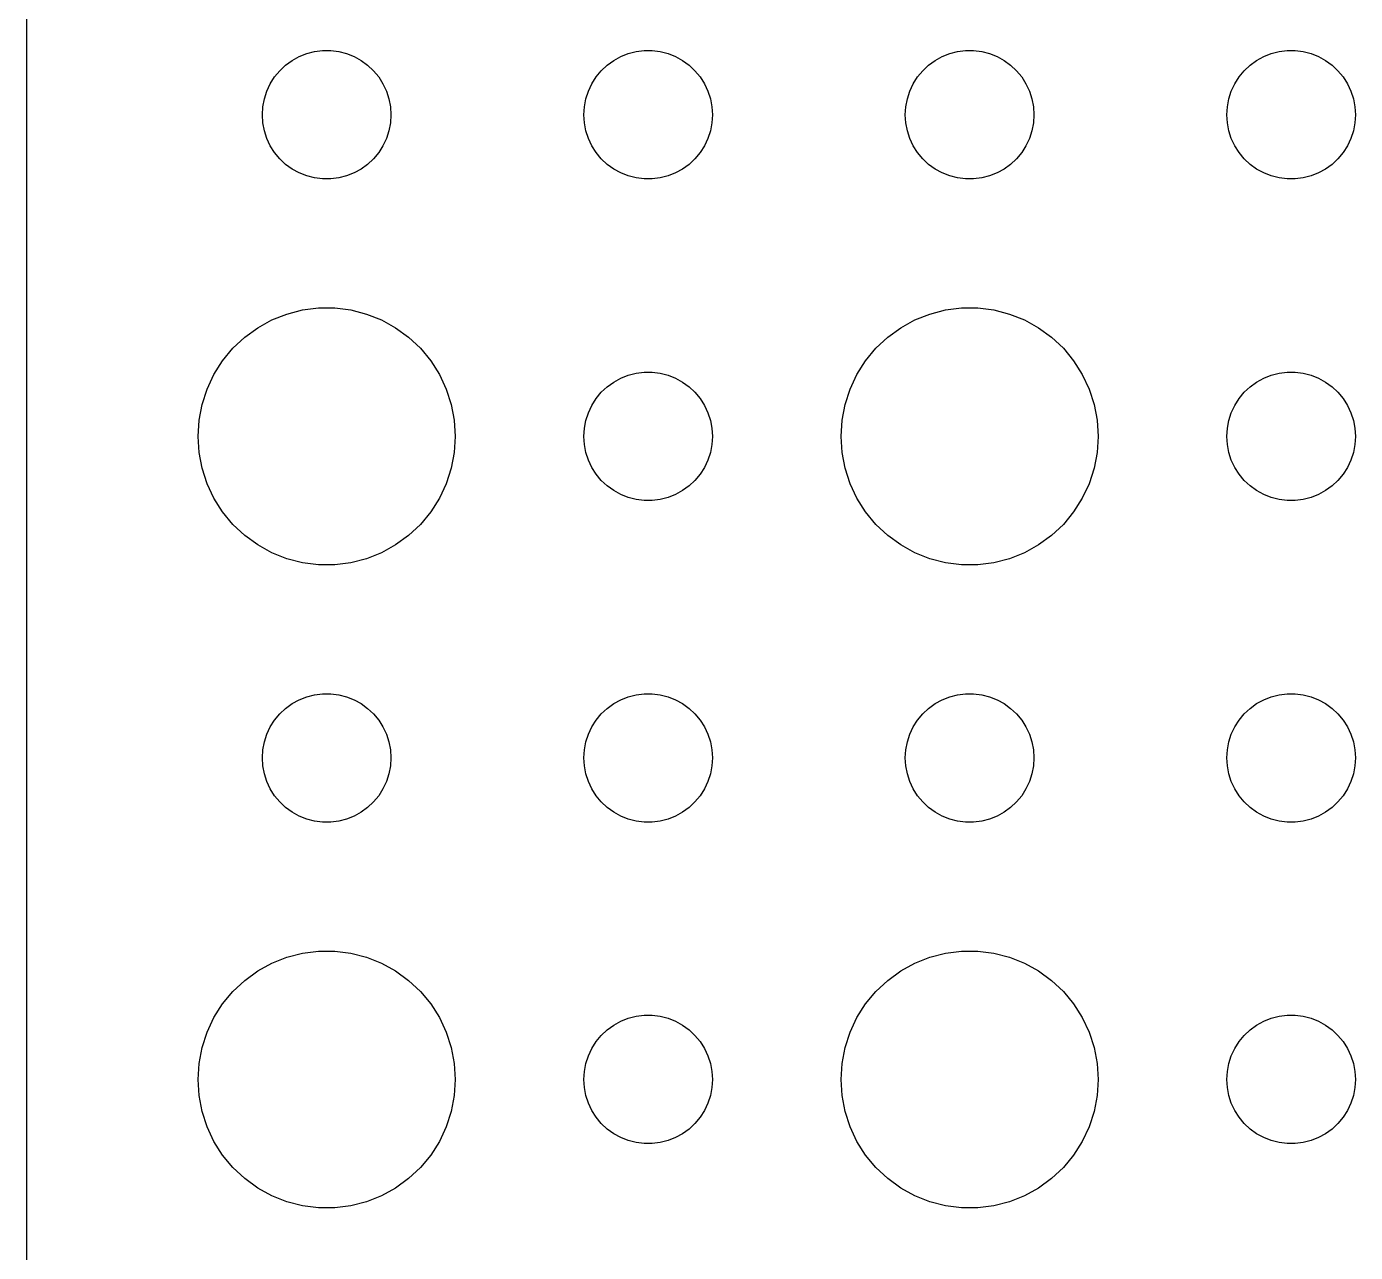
# Model space of a CAD drawing. Header units: metres. Extents: x -134 to 134, y 62 to 166.
# Drawn here: x -134.5 to -103.5, y 109.97 to 138.56 of the extents above; entities that cross this region are included whole.
import ezdxf

# ---------------------------------------------------------------- set-up
doc = ezdxf.new("R2010")
doc.units = ezdxf.units.M

msp = doc.modelspace()

# ---------------------------------------------------------------- linework, layer by layer
for p, q in [((-134.5, 161), (-134.5, 67)), ((-127.964, 137.927), (-127.781, 137.973)), ((-127.781, 137.973), (-127.594, 137.997)), ((-127.594, 137.997), (-127.406, 137.997)), ((-127.406, 137.997), (-127.219, 137.973)), ((-127.219, 137.973), (-127.036, 137.927)), ((-120.464, 137.927), (-120.281, 137.973)), ((-120.281, 137.973), (-120.094, 137.997)), ((-120.094, 137.997), (-119.906, 137.997)), ((-119.906, 137.997), (-119.719, 137.973)), ((-119.719, 137.973), (-119.536, 137.927)), ((-112.964, 137.927), (-112.781, 137.973)), ((-112.781, 137.973), (-112.594, 137.997)), ((-112.594, 137.997), (-112.406, 137.997)), ((-112.406, 137.997), (-112.219, 137.973)), ((-112.219, 137.973), (-112.036, 137.927)), ((-105.464, 137.927), (-105.281, 137.973)), ((-105.281, 137.973), (-105.094, 137.997)), ((-105.094, 137.997), (-104.906, 137.997)), ((-104.906, 137.997), (-104.719, 137.973)), ((-104.719, 137.973), (-104.536, 137.927)), ((-128.593, 137.527), (-128.456, 137.656)), ((-128.456, 137.656), (-128.304, 137.766)), ((-128.304, 137.766), (-128.139, 137.857)), ((-128.139, 137.857), (-127.964, 137.927)), ((-127.036, 137.927), (-126.861, 137.857)), ((-126.861, 137.857), (-126.696, 137.766)), ((-126.696, 137.766), (-126.544, 137.656)), ((-126.544, 137.656), (-126.407, 137.527)), ((-121.093, 137.527), (-120.956, 137.656)), ((-120.956, 137.656), (-120.804, 137.766)), ((-120.804, 137.766), (-120.639, 137.857)), ((-120.639, 137.857), (-120.464, 137.927)), ((-119.536, 137.927), (-119.361, 137.857)), ((-119.361, 137.857), (-119.196, 137.766)), ((-119.196, 137.766), (-119.044, 137.656)), ((-119.044, 137.656), (-118.907, 137.527)), ((-113.593, 137.527), (-113.456, 137.656)), ((-113.456, 137.656), (-113.304, 137.766)), ((-113.304, 137.766), (-113.139, 137.857)), ((-113.139, 137.857), (-112.964, 137.927)), ((-112.036, 137.927), (-111.861, 137.857)), ((-111.861, 137.857), (-111.696, 137.766)), ((-111.696, 137.766), (-111.544, 137.656)), ((-111.544, 137.656), (-111.407, 137.527)), ((-106.093, 137.527), (-105.956, 137.656)), ((-105.956, 137.656), (-105.804, 137.766)), ((-105.804, 137.766), (-105.639, 137.857)), ((-105.639, 137.857), (-105.464, 137.927)), ((-104.536, 137.927), (-104.361, 137.857)), ((-104.361, 137.857), (-104.196, 137.766)), ((-104.196, 137.766), (-104.044, 137.656)), ((-104.044, 137.656), (-103.907, 137.527)), ((-128.814, 137.223), (-128.714, 137.382)), ((-128.714, 137.382), (-128.593, 137.527)), ((-126.407, 137.527), (-126.286, 137.382)), ((-126.286, 137.382), (-126.186, 137.223)), ((-121.314, 137.223), (-121.214, 137.382)), ((-121.214, 137.382), (-121.093, 137.527)), ((-118.907, 137.527), (-118.786, 137.382)), ((-118.786, 137.382), (-118.686, 137.223)), ((-113.814, 137.223), (-113.714, 137.382)), ((-113.714, 137.382), (-113.593, 137.527)), ((-111.407, 137.527), (-111.286, 137.382)), ((-111.286, 137.382), (-111.186, 137.223)), ((-106.314, 137.223), (-106.214, 137.382)), ((-106.214, 137.382), (-106.093, 137.527)), ((-103.907, 137.527), (-103.786, 137.382)), ((-103.786, 137.382), (-103.686, 137.223)), ((-128.953, 136.873), (-128.895, 137.052)), ((-128.895, 137.052), (-128.814, 137.223)), ((-126.186, 137.223), (-126.105, 137.052)), ((-126.105, 137.052), (-126.047, 136.873)), ((-121.453, 136.873), (-121.395, 137.052)), ((-121.395, 137.052), (-121.314, 137.223)), ((-118.686, 137.223), (-118.605, 137.052)), ((-118.605, 137.052), (-118.547, 136.873)), ((-113.953, 136.873), (-113.895, 137.052)), ((-113.895, 137.052), (-113.814, 137.223)), ((-111.186, 137.223), (-111.105, 137.052)), ((-111.105, 137.052), (-111.047, 136.873)), ((-106.453, 136.873), (-106.395, 137.052)), ((-106.395, 137.052), (-106.314, 137.223)), ((-103.686, 137.223), (-103.605, 137.052)), ((-103.605, 137.052), (-103.547, 136.873)), ((-128.988, 136.688), (-128.953, 136.873)), ((-126.047, 136.873), (-126.012, 136.688)), ((-121.488, 136.688), (-121.453, 136.873)), ((-118.547, 136.873), (-118.512, 136.688)), ((-113.988, 136.688), (-113.953, 136.873)), ((-111.047, 136.873), (-111.012, 136.688)), ((-106.488, 136.688), (-106.453, 136.873)), ((-103.547, 136.873), (-103.512, 136.688)), ((-129, 136.5), (-128.988, 136.688)), ((-128.988, 136.312), (-129, 136.5)), ((-126.012, 136.688), (-126, 136.5)), ((-126, 136.5), (-126.012, 136.312)), ((-121.5, 136.5), (-121.488, 136.688)), ((-121.488, 136.312), (-121.5, 136.5)), ((-118.512, 136.688), (-118.5, 136.5)), ((-118.5, 136.5), (-118.512, 136.312)), ((-114, 136.5), (-113.988, 136.688)), ((-113.988, 136.312), (-114, 136.5)), ((-111.012, 136.688), (-111, 136.5)), ((-111, 136.5), (-111.012, 136.312)), ((-106.5, 136.5), (-106.488, 136.688)), ((-106.488, 136.312), (-106.5, 136.5)), ((-103.512, 136.688), (-103.5, 136.5)), ((-103.5, 136.5), (-103.512, 136.312)), ((-128.953, 136.127), (-128.988, 136.312)), ((-128.895, 135.948), (-128.953, 136.127)), ((-126.047, 136.127), (-126.105, 135.948)), ((-126.012, 136.312), (-126.047, 136.127)), ((-121.453, 136.127), (-121.488, 136.312)), ((-121.395, 135.948), (-121.453, 136.127)), ((-118.547, 136.127), (-118.605, 135.948)), ((-118.512, 136.312), (-118.547, 136.127)), ((-113.953, 136.127), (-113.988, 136.312)), ((-113.895, 135.948), (-113.953, 136.127)), ((-111.047, 136.127), (-111.105, 135.948)), ((-111.012, 136.312), (-111.047, 136.127)), ((-106.453, 136.127), (-106.488, 136.312)), ((-106.395, 135.948), (-106.453, 136.127)), ((-103.547, 136.127), (-103.605, 135.948)), ((-103.512, 136.312), (-103.547, 136.127)), ((-128.814, 135.777), (-128.895, 135.948)), ((-126.105, 135.948), (-126.186, 135.777)), ((-121.314, 135.777), (-121.395, 135.948)), ((-118.605, 135.948), (-118.686, 135.777)), ((-113.814, 135.777), (-113.895, 135.948)), ((-111.105, 135.948), (-111.186, 135.777)), ((-106.314, 135.777), (-106.395, 135.948)), ((-103.605, 135.948), (-103.686, 135.777)), ((-128.714, 135.618), (-128.814, 135.777)), ((-128.593, 135.473), (-128.714, 135.618)), ((-128.456, 135.344), (-128.593, 135.473)), ((-126.407, 135.473), (-126.544, 135.344)), ((-126.286, 135.618), (-126.407, 135.473)), ((-126.186, 135.777), (-126.286, 135.618)), ((-121.214, 135.618), (-121.314, 135.777)), ((-121.093, 135.473), (-121.214, 135.618)), ((-120.956, 135.344), (-121.093, 135.473)), ((-118.907, 135.473), (-119.044, 135.344)), ((-118.786, 135.618), (-118.907, 135.473)), ((-118.686, 135.777), (-118.786, 135.618)), ((-113.714, 135.618), (-113.814, 135.777)), ((-113.593, 135.473), (-113.714, 135.618)), ((-113.456, 135.344), (-113.593, 135.473)), ((-111.407, 135.473), (-111.544, 135.344)), ((-111.286, 135.618), (-111.407, 135.473)), ((-111.186, 135.777), (-111.286, 135.618)), ((-106.214, 135.618), (-106.314, 135.777)), ((-106.093, 135.473), (-106.214, 135.618)), ((-105.956, 135.344), (-106.093, 135.473)), ((-103.907, 135.473), (-104.044, 135.344)), ((-103.786, 135.618), (-103.907, 135.473)), ((-103.686, 135.777), (-103.786, 135.618)), ((-128.304, 135.234), (-128.456, 135.344)), ((-128.139, 135.143), (-128.304, 135.234)), ((-126.696, 135.234), (-126.861, 135.143)), ((-126.544, 135.344), (-126.696, 135.234)), ((-120.804, 135.234), (-120.956, 135.344)), ((-120.639, 135.143), (-120.804, 135.234)), ((-119.196, 135.234), (-119.361, 135.143)), ((-119.044, 135.344), (-119.196, 135.234)), ((-113.304, 135.234), (-113.456, 135.344)), ((-113.139, 135.143), (-113.304, 135.234)), ((-111.696, 135.234), (-111.861, 135.143)), ((-111.544, 135.344), (-111.696, 135.234)), ((-105.804, 135.234), (-105.956, 135.344)), ((-105.639, 135.143), (-105.804, 135.234)), ((-104.196, 135.234), (-104.361, 135.143)), ((-104.044, 135.344), (-104.196, 135.234)), ((-127.964, 135.073), (-128.139, 135.143)), ((-127.781, 135.027), (-127.964, 135.073)), ((-127.594, 135.003), (-127.781, 135.027)), ((-127.406, 135.003), (-127.594, 135.003)), ((-127.219, 135.027), (-127.406, 135.003)), ((-127.036, 135.073), (-127.219, 135.027)), ((-126.861, 135.143), (-127.036, 135.073)), ((-120.464, 135.073), (-120.639, 135.143)), ((-120.281, 135.027), (-120.464, 135.073)), ((-120.094, 135.003), (-120.281, 135.027)), ((-119.906, 135.003), (-120.094, 135.003)), ((-119.719, 135.027), (-119.906, 135.003)), ((-119.536, 135.073), (-119.719, 135.027)), ((-119.361, 135.143), (-119.536, 135.073)), ((-112.964, 135.073), (-113.139, 135.143)), ((-112.781, 135.027), (-112.964, 135.073)), ((-112.594, 135.003), (-112.781, 135.027)), ((-112.406, 135.003), (-112.594, 135.003)), ((-112.219, 135.027), (-112.406, 135.003)), ((-112.036, 135.073), (-112.219, 135.027)), ((-111.861, 135.143), (-112.036, 135.073)), ((-105.464, 135.073), (-105.639, 135.143)), ((-105.281, 135.027), (-105.464, 135.073)), ((-105.094, 135.003), (-105.281, 135.027)), ((-104.906, 135.003), (-105.094, 135.003)), ((-104.719, 135.027), (-104.906, 135.003)), ((-104.536, 135.073), (-104.719, 135.027)), ((-104.361, 135.143), (-104.536, 135.073)), ((-128.777, 131.714), (-128.427, 131.853)), ((-128.427, 131.853), (-128.062, 131.947)), ((-128.062, 131.947), (-127.688, 131.994)), ((-127.688, 131.994), (-127.312, 131.994)), ((-127.312, 131.994), (-126.938, 131.947)), ((-126.938, 131.947), (-126.573, 131.853)), ((-126.573, 131.853), (-126.223, 131.714)), ((-113.777, 131.714), (-113.427, 131.853)), ((-113.427, 131.853), (-113.062, 131.947)), ((-113.062, 131.947), (-112.688, 131.994)), ((-112.688, 131.994), (-112.312, 131.994)), ((-112.312, 131.994), (-111.938, 131.947)), ((-111.938, 131.947), (-111.573, 131.853)), ((-111.573, 131.853), (-111.223, 131.714)), ((-129.412, 131.312), (-129.107, 131.533)), ((-129.107, 131.533), (-128.777, 131.714)), ((-126.223, 131.714), (-125.893, 131.533)), ((-125.893, 131.533), (-125.588, 131.312)), ((-114.412, 131.312), (-114.107, 131.533)), ((-114.107, 131.533), (-113.777, 131.714)), ((-111.223, 131.714), (-110.893, 131.533)), ((-110.893, 131.533), (-110.588, 131.312)), ((-129.687, 131.054), (-129.412, 131.312)), ((-125.588, 131.312), (-125.313, 131.054)), ((-114.687, 131.054), (-114.412, 131.312)), ((-110.588, 131.312), (-110.313, 131.054)), ((-129.927, 130.763), (-129.687, 131.054)), ((-125.313, 131.054), (-125.073, 130.763)), ((-114.927, 130.763), (-114.687, 131.054)), ((-110.313, 131.054), (-110.073, 130.763)), ((-130.129, 130.445), (-129.927, 130.763)), ((-125.073, 130.763), (-124.871, 130.445)), ((-115.129, 130.445), (-114.927, 130.763)), ((-110.073, 130.763), (-109.871, 130.445)), ((-130.289, 130.104), (-130.129, 130.445)), ((-124.871, 130.445), (-124.711, 130.104)), ((-120.956, 130.156), (-120.804, 130.266)), ((-120.804, 130.266), (-120.639, 130.357)), ((-120.639, 130.357), (-120.464, 130.427)), ((-120.464, 130.427), (-120.281, 130.473)), ((-120.281, 130.473), (-120.094, 130.497)), ((-120.094, 130.497), (-119.906, 130.497)), ((-119.906, 130.497), (-119.719, 130.473)), ((-119.719, 130.473), (-119.536, 130.427)), ((-119.536, 130.427), (-119.361, 130.357)), ((-119.361, 130.357), (-119.196, 130.266)), ((-119.196, 130.266), (-119.044, 130.156)), ((-115.289, 130.104), (-115.129, 130.445)), ((-109.871, 130.445), (-109.711, 130.104)), ((-105.956, 130.156), (-105.804, 130.266)), ((-105.804, 130.266), (-105.639, 130.357)), ((-105.639, 130.357), (-105.464, 130.427)), ((-105.464, 130.427), (-105.281, 130.473)), ((-105.281, 130.473), (-105.094, 130.497)), ((-105.094, 130.497), (-104.906, 130.497)), ((-104.906, 130.497), (-104.719, 130.473)), ((-104.719, 130.473), (-104.536, 130.427)), ((-104.536, 130.427), (-104.361, 130.357)), ((-104.361, 130.357), (-104.196, 130.266)), ((-104.196, 130.266), (-104.044, 130.156)), ((-130.406, 129.746), (-130.289, 130.104)), ((-124.711, 130.104), (-124.594, 129.746)), ((-121.214, 129.882), (-121.093, 130.027)), ((-121.093, 130.027), (-120.956, 130.156)), ((-119.044, 130.156), (-118.907, 130.027)), ((-118.907, 130.027), (-118.786, 129.882)), ((-115.406, 129.746), (-115.289, 130.104)), ((-109.711, 130.104), (-109.594, 129.746)), ((-106.214, 129.882), (-106.093, 130.027)), ((-106.093, 130.027), (-105.956, 130.156)), ((-104.044, 130.156), (-103.907, 130.027)), ((-103.907, 130.027), (-103.786, 129.882)), ((-130.476, 129.376), (-130.406, 129.746)), ((-124.594, 129.746), (-124.524, 129.376)), ((-121.395, 129.552), (-121.314, 129.723)), ((-121.314, 129.723), (-121.214, 129.882)), ((-118.786, 129.882), (-118.686, 129.723)), ((-118.686, 129.723), (-118.605, 129.552)), ((-115.476, 129.376), (-115.406, 129.746)), ((-109.594, 129.746), (-109.524, 129.376)), ((-106.395, 129.552), (-106.314, 129.723)), ((-106.314, 129.723), (-106.214, 129.882)), ((-103.786, 129.882), (-103.686, 129.723)), ((-103.686, 129.723), (-103.605, 129.552)), ((-130.5, 129), (-130.476, 129.376)), ((-124.524, 129.376), (-124.5, 129)), ((-121.488, 129.188), (-121.453, 129.373)), ((-121.453, 129.373), (-121.395, 129.552)), ((-118.605, 129.552), (-118.547, 129.373)), ((-118.547, 129.373), (-118.512, 129.188)), ((-115.5, 129), (-115.476, 129.376)), ((-109.524, 129.376), (-109.5, 129)), ((-106.488, 129.188), (-106.453, 129.373)), ((-106.453, 129.373), (-106.395, 129.552)), ((-103.605, 129.552), (-103.547, 129.373)), ((-103.547, 129.373), (-103.512, 129.188)), ((-130.476, 128.624), (-130.5, 129)), ((-124.5, 129), (-124.524, 128.624)), ((-121.5, 129), (-121.488, 129.188)), ((-121.488, 128.812), (-121.5, 129)), ((-118.512, 129.188), (-118.5, 129)), ((-118.5, 129), (-118.512, 128.812)), ((-115.476, 128.624), (-115.5, 129)), ((-109.5, 129), (-109.524, 128.624)), ((-106.5, 129), (-106.488, 129.188)), ((-106.488, 128.812), (-106.5, 129)), ((-103.512, 129.188), (-103.5, 129)), ((-103.5, 129), (-103.512, 128.812)), ((-121.453, 128.627), (-121.488, 128.812)), ((-118.512, 128.812), (-118.547, 128.627)), ((-106.453, 128.627), (-106.488, 128.812)), ((-103.512, 128.812), (-103.547, 128.627)), ((-130.406, 128.254), (-130.476, 128.624)), ((-124.524, 128.624), (-124.594, 128.254)), ((-121.395, 128.448), (-121.453, 128.627)), ((-121.314, 128.277), (-121.395, 128.448)), ((-118.605, 128.448), (-118.686, 128.277)), ((-118.547, 128.627), (-118.605, 128.448)), ((-115.406, 128.254), (-115.476, 128.624)), ((-109.524, 128.624), (-109.594, 128.254)), ((-106.395, 128.448), (-106.453, 128.627)), ((-106.314, 128.277), (-106.395, 128.448)), ((-103.605, 128.448), (-103.686, 128.277)), ((-103.547, 128.627), (-103.605, 128.448)), ((-130.289, 127.896), (-130.406, 128.254)), ((-124.594, 128.254), (-124.711, 127.896)), ((-121.214, 128.118), (-121.314, 128.277)), ((-121.093, 127.973), (-121.214, 128.118)), ((-118.786, 128.118), (-118.907, 127.973)), ((-118.686, 128.277), (-118.786, 128.118)), ((-115.289, 127.896), (-115.406, 128.254)), ((-109.594, 128.254), (-109.711, 127.896)), ((-106.214, 128.118), (-106.314, 128.277)), ((-106.093, 127.973), (-106.214, 128.118)), ((-103.786, 128.118), (-103.907, 127.973)), ((-103.686, 128.277), (-103.786, 128.118)), ((-130.129, 127.555), (-130.289, 127.896)), ((-124.711, 127.896), (-124.871, 127.555)), ((-120.956, 127.844), (-121.093, 127.973)), ((-120.804, 127.734), (-120.956, 127.844)), ((-120.639, 127.643), (-120.804, 127.734)), ((-119.196, 127.734), (-119.361, 127.643)), ((-119.044, 127.844), (-119.196, 127.734)), ((-118.907, 127.973), (-119.044, 127.844)), ((-115.129, 127.555), (-115.289, 127.896)), ((-109.711, 127.896), (-109.871, 127.555)), ((-105.956, 127.844), (-106.093, 127.973)), ((-105.804, 127.734), (-105.956, 127.844)), ((-105.639, 127.643), (-105.804, 127.734)), ((-104.196, 127.734), (-104.361, 127.643)), ((-104.044, 127.844), (-104.196, 127.734)), ((-103.907, 127.973), (-104.044, 127.844)), ((-129.927, 127.237), (-130.129, 127.555)), ((-124.871, 127.555), (-125.073, 127.237)), ((-120.464, 127.573), (-120.639, 127.643)), ((-120.281, 127.527), (-120.464, 127.573)), ((-120.094, 127.503), (-120.281, 127.527)), ((-119.906, 127.503), (-120.094, 127.503)), ((-119.719, 127.527), (-119.906, 127.503)), ((-119.536, 127.573), (-119.719, 127.527)), ((-119.361, 127.643), (-119.536, 127.573)), ((-114.927, 127.237), (-115.129, 127.555)), ((-109.871, 127.555), (-110.073, 127.237)), ((-105.464, 127.573), (-105.639, 127.643)), ((-105.281, 127.527), (-105.464, 127.573)), ((-105.094, 127.503), (-105.281, 127.527)), ((-104.906, 127.503), (-105.094, 127.503)), ((-104.719, 127.527), (-104.906, 127.503)), ((-104.536, 127.573), (-104.719, 127.527)), ((-104.361, 127.643), (-104.536, 127.573)), ((-129.687, 126.946), (-129.927, 127.237)), ((-125.073, 127.237), (-125.313, 126.946)), ((-114.687, 126.946), (-114.927, 127.237)), ((-110.073, 127.237), (-110.313, 126.946)), ((-129.412, 126.688), (-129.687, 126.946)), ((-125.313, 126.946), (-125.588, 126.688)), ((-114.412, 126.688), (-114.687, 126.946)), ((-110.313, 126.946), (-110.588, 126.688)), ((-129.107, 126.467), (-129.412, 126.688)), ((-125.588, 126.688), (-125.893, 126.467)), ((-114.107, 126.467), (-114.412, 126.688)), ((-110.588, 126.688), (-110.893, 126.467)), ((-128.777, 126.286), (-129.107, 126.467)), ((-128.427, 126.147), (-128.777, 126.286)), ((-126.223, 126.286), (-126.573, 126.147)), ((-125.893, 126.467), (-126.223, 126.286)), ((-113.777, 126.286), (-114.107, 126.467)), ((-113.427, 126.147), (-113.777, 126.286)), ((-111.223, 126.286), (-111.573, 126.147)), ((-110.893, 126.467), (-111.223, 126.286)), ((-128.062, 126.053), (-128.427, 126.147)), ((-127.688, 126.006), (-128.062, 126.053)), ((-127.312, 126.006), (-127.688, 126.006)), ((-126.938, 126.053), (-127.312, 126.006)), ((-126.573, 126.147), (-126.938, 126.053)), ((-113.062, 126.053), (-113.427, 126.147)), ((-112.688, 126.006), (-113.062, 126.053)), ((-112.312, 126.006), (-112.688, 126.006)), ((-111.938, 126.053), (-112.312, 126.006)), ((-111.573, 126.147), (-111.938, 126.053)), ((-128.456, 122.656), (-128.304, 122.766)), ((-128.304, 122.766), (-128.139, 122.857)), ((-128.139, 122.857), (-127.964, 122.927)), ((-127.964, 122.927), (-127.781, 122.973)), ((-127.781, 122.973), (-127.594, 122.997)), ((-127.594, 122.997), (-127.406, 122.997)), ((-127.406, 122.997), (-127.219, 122.973)), ((-127.219, 122.973), (-127.036, 122.927)), ((-127.036, 122.927), (-126.861, 122.857)), ((-126.861, 122.857), (-126.696, 122.766)), ((-126.696, 122.766), (-126.544, 122.656)), ((-120.956, 122.656), (-120.804, 122.766)), ((-120.804, 122.766), (-120.639, 122.857)), ((-120.639, 122.857), (-120.464, 122.927)), ((-120.464, 122.927), (-120.281, 122.973)), ((-120.281, 122.973), (-120.094, 122.997)), ((-120.094, 122.997), (-119.906, 122.997)), ((-119.906, 122.997), (-119.719, 122.973)), ((-119.719, 122.973), (-119.536, 122.927)), ((-119.536, 122.927), (-119.361, 122.857)), ((-119.361, 122.857), (-119.196, 122.766)), ((-119.196, 122.766), (-119.044, 122.656)), ((-113.456, 122.656), (-113.304, 122.766)), ((-113.304, 122.766), (-113.139, 122.857)), ((-113.139, 122.857), (-112.964, 122.927)), ((-112.964, 122.927), (-112.781, 122.973)), ((-112.781, 122.973), (-112.594, 122.997)), ((-112.594, 122.997), (-112.406, 122.997)), ((-112.406, 122.997), (-112.219, 122.973)), ((-112.219, 122.973), (-112.036, 122.927)), ((-112.036, 122.927), (-111.861, 122.857)), ((-111.861, 122.857), (-111.696, 122.766)), ((-111.696, 122.766), (-111.544, 122.656)), ((-105.956, 122.656), (-105.804, 122.766)), ((-105.804, 122.766), (-105.639, 122.857)), ((-105.639, 122.857), (-105.464, 122.927)), ((-105.464, 122.927), (-105.281, 122.973)), ((-105.281, 122.973), (-105.094, 122.997)), ((-105.094, 122.997), (-104.906, 122.997)), ((-104.906, 122.997), (-104.719, 122.973)), ((-104.719, 122.973), (-104.536, 122.927)), ((-104.536, 122.927), (-104.361, 122.857)), ((-104.361, 122.857), (-104.196, 122.766)), ((-104.196, 122.766), (-104.044, 122.656)), ((-128.714, 122.382), (-128.593, 122.527)), ((-128.593, 122.527), (-128.456, 122.656)), ((-126.544, 122.656), (-126.407, 122.527)), ((-126.407, 122.527), (-126.286, 122.382)), ((-121.214, 122.382), (-121.093, 122.527)), ((-121.093, 122.527), (-120.956, 122.656)), ((-119.044, 122.656), (-118.907, 122.527)), ((-118.907, 122.527), (-118.786, 122.382)), ((-113.714, 122.382), (-113.593, 122.527)), ((-113.593, 122.527), (-113.456, 122.656)), ((-111.544, 122.656), (-111.407, 122.527)), ((-111.407, 122.527), (-111.286, 122.382)), ((-106.214, 122.382), (-106.093, 122.527)), ((-106.093, 122.527), (-105.956, 122.656)), ((-104.044, 122.656), (-103.907, 122.527)), ((-103.907, 122.527), (-103.786, 122.382)), ((-128.895, 122.052), (-128.814, 122.223)), ((-128.814, 122.223), (-128.714, 122.382)), ((-126.286, 122.382), (-126.186, 122.223)), ((-126.186, 122.223), (-126.105, 122.052)), ((-121.395, 122.052), (-121.314, 122.223)), ((-121.314, 122.223), (-121.214, 122.382)), ((-118.786, 122.382), (-118.686, 122.223)), ((-118.686, 122.223), (-118.605, 122.052)), ((-113.895, 122.052), (-113.814, 122.223)), ((-113.814, 122.223), (-113.714, 122.382)), ((-111.286, 122.382), (-111.186, 122.223)), ((-111.186, 122.223), (-111.105, 122.052)), ((-106.395, 122.052), (-106.314, 122.223)), ((-106.314, 122.223), (-106.214, 122.382)), ((-103.786, 122.382), (-103.686, 122.223)), ((-103.686, 122.223), (-103.605, 122.052)), ((-128.988, 121.688), (-128.953, 121.873)), ((-128.953, 121.873), (-128.895, 122.052)), ((-126.105, 122.052), (-126.047, 121.873)), ((-126.047, 121.873), (-126.012, 121.688)), ((-121.488, 121.688), (-121.453, 121.873)), ((-121.453, 121.873), (-121.395, 122.052)), ((-118.605, 122.052), (-118.547, 121.873)), ((-118.547, 121.873), (-118.512, 121.688)), ((-113.988, 121.688), (-113.953, 121.873)), ((-113.953, 121.873), (-113.895, 122.052)), ((-111.105, 122.052), (-111.047, 121.873)), ((-111.047, 121.873), (-111.012, 121.688)), ((-106.488, 121.688), (-106.453, 121.873)), ((-106.453, 121.873), (-106.395, 122.052)), ((-103.605, 122.052), (-103.547, 121.873)), ((-103.547, 121.873), (-103.512, 121.688)), ((-129, 121.5), (-128.988, 121.688)), ((-126.012, 121.688), (-126, 121.5)), ((-121.5, 121.5), (-121.488, 121.688)), ((-118.512, 121.688), (-118.5, 121.5)), ((-114, 121.5), (-113.988, 121.688)), ((-111.012, 121.688), (-111, 121.5)), ((-106.5, 121.5), (-106.488, 121.688)), ((-103.512, 121.688), (-103.5, 121.5)), ((-128.988, 121.312), (-129, 121.5)), ((-128.953, 121.127), (-128.988, 121.312)), ((-126.012, 121.312), (-126.047, 121.127)), ((-126, 121.5), (-126.012, 121.312)), ((-121.488, 121.312), (-121.5, 121.5)), ((-121.453, 121.127), (-121.488, 121.312)), ((-118.512, 121.312), (-118.547, 121.127)), ((-118.5, 121.5), (-118.512, 121.312)), ((-113.988, 121.312), (-114, 121.5)), ((-113.953, 121.127), (-113.988, 121.312)), ((-111.012, 121.312), (-111.047, 121.127)), ((-111, 121.5), (-111.012, 121.312)), ((-106.488, 121.312), (-106.5, 121.5)), ((-106.453, 121.127), (-106.488, 121.312)), ((-103.512, 121.312), (-103.547, 121.127)), ((-103.5, 121.5), (-103.512, 121.312)), ((-128.895, 120.948), (-128.953, 121.127)), ((-128.814, 120.777), (-128.895, 120.948)), ((-126.105, 120.948), (-126.186, 120.777)), ((-126.047, 121.127), (-126.105, 120.948)), ((-121.395, 120.948), (-121.453, 121.127)), ((-121.314, 120.777), (-121.395, 120.948)), ((-118.605, 120.948), (-118.686, 120.777)), ((-118.547, 121.127), (-118.605, 120.948)), ((-113.895, 120.948), (-113.953, 121.127)), ((-113.814, 120.777), (-113.895, 120.948)), ((-111.105, 120.948), (-111.186, 120.777)), ((-111.047, 121.127), (-111.105, 120.948)), ((-106.395, 120.948), (-106.453, 121.127)), ((-106.314, 120.777), (-106.395, 120.948)), ((-103.605, 120.948), (-103.686, 120.777)), ((-103.547, 121.127), (-103.605, 120.948)), ((-128.714, 120.618), (-128.814, 120.777)), ((-128.593, 120.473), (-128.714, 120.618)), ((-126.286, 120.618), (-126.407, 120.473)), ((-126.186, 120.777), (-126.286, 120.618)), ((-121.214, 120.618), (-121.314, 120.777)), ((-121.093, 120.473), (-121.214, 120.618)), ((-118.786, 120.618), (-118.907, 120.473)), ((-118.686, 120.777), (-118.786, 120.618)), ((-113.714, 120.618), (-113.814, 120.777)), ((-113.593, 120.473), (-113.714, 120.618)), ((-111.286, 120.618), (-111.407, 120.473)), ((-111.186, 120.777), (-111.286, 120.618)), ((-106.214, 120.618), (-106.314, 120.777)), ((-106.093, 120.473), (-106.214, 120.618)), ((-103.786, 120.618), (-103.907, 120.473)), ((-103.686, 120.777), (-103.786, 120.618)), ((-128.456, 120.344), (-128.593, 120.473)), ((-128.304, 120.234), (-128.456, 120.344)), ((-126.544, 120.344), (-126.696, 120.234)), ((-126.407, 120.473), (-126.544, 120.344)), ((-120.956, 120.344), (-121.093, 120.473)), ((-120.804, 120.234), (-120.956, 120.344)), ((-119.044, 120.344), (-119.196, 120.234)), ((-118.907, 120.473), (-119.044, 120.344)), ((-113.456, 120.344), (-113.593, 120.473)), ((-113.304, 120.234), (-113.456, 120.344)), ((-111.544, 120.344), (-111.696, 120.234)), ((-111.407, 120.473), (-111.544, 120.344)), ((-105.956, 120.344), (-106.093, 120.473)), ((-105.804, 120.234), (-105.956, 120.344)), ((-104.044, 120.344), (-104.196, 120.234)), ((-103.907, 120.473), (-104.044, 120.344)), ((-128.139, 120.143), (-128.304, 120.234)), ((-127.964, 120.073), (-128.139, 120.143)), ((-127.781, 120.027), (-127.964, 120.073)), ((-127.594, 120.003), (-127.781, 120.027)), ((-127.406, 120.003), (-127.594, 120.003)), ((-127.219, 120.027), (-127.406, 120.003)), ((-127.036, 120.073), (-127.219, 120.027)), ((-126.861, 120.143), (-127.036, 120.073)), ((-126.696, 120.234), (-126.861, 120.143)), ((-120.639, 120.143), (-120.804, 120.234)), ((-120.464, 120.073), (-120.639, 120.143)), ((-120.281, 120.027), (-120.464, 120.073)), ((-120.094, 120.003), (-120.281, 120.027)), ((-119.906, 120.003), (-120.094, 120.003)), ((-119.719, 120.027), (-119.906, 120.003)), ((-119.536, 120.073), (-119.719, 120.027)), ((-119.361, 120.143), (-119.536, 120.073)), ((-119.196, 120.234), (-119.361, 120.143)), ((-113.139, 120.143), (-113.304, 120.234)), ((-112.964, 120.073), (-113.139, 120.143)), ((-112.781, 120.027), (-112.964, 120.073)), ((-112.594, 120.003), (-112.781, 120.027)), ((-112.406, 120.003), (-112.594, 120.003)), ((-112.219, 120.027), (-112.406, 120.003)), ((-112.036, 120.073), (-112.219, 120.027)), ((-111.861, 120.143), (-112.036, 120.073)), ((-111.696, 120.234), (-111.861, 120.143)), ((-105.639, 120.143), (-105.804, 120.234)), ((-105.464, 120.073), (-105.639, 120.143)), ((-105.281, 120.027), (-105.464, 120.073)), ((-105.094, 120.003), (-105.281, 120.027)), ((-104.906, 120.003), (-105.094, 120.003)), ((-104.719, 120.027), (-104.906, 120.003)), ((-104.536, 120.073), (-104.719, 120.027)), ((-104.361, 120.143), (-104.536, 120.073)), ((-104.196, 120.234), (-104.361, 120.143)), ((-128.427, 116.853), (-128.062, 116.947)), ((-128.062, 116.947), (-127.688, 116.994)), ((-127.688, 116.994), (-127.312, 116.994)), ((-127.312, 116.994), (-126.938, 116.947)), ((-126.938, 116.947), (-126.573, 116.853)), ((-113.427, 116.853), (-113.062, 116.947)), ((-113.062, 116.947), (-112.688, 116.994)), ((-112.688, 116.994), (-112.312, 116.994)), ((-112.312, 116.994), (-111.938, 116.947)), ((-111.938, 116.947), (-111.573, 116.853)), ((-129.107, 116.533), (-128.777, 116.714)), ((-128.777, 116.714), (-128.427, 116.853)), ((-126.573, 116.853), (-126.223, 116.714)), ((-126.223, 116.714), (-125.893, 116.533)), ((-114.107, 116.533), (-113.777, 116.714)), ((-113.777, 116.714), (-113.427, 116.853)), ((-111.573, 116.853), (-111.223, 116.714)), ((-111.223, 116.714), (-110.893, 116.533)), ((-129.687, 116.054), (-129.412, 116.312)), ((-129.412, 116.312), (-129.107, 116.533)), ((-125.893, 116.533), (-125.588, 116.312)), ((-125.588, 116.312), (-125.313, 116.054)), ((-114.687, 116.054), (-114.412, 116.312)), ((-114.412, 116.312), (-114.107, 116.533)), ((-110.893, 116.533), (-110.588, 116.312)), ((-110.588, 116.312), (-110.313, 116.054)), ((-129.927, 115.763), (-129.687, 116.054)), ((-125.313, 116.054), (-125.073, 115.763)), ((-114.927, 115.763), (-114.687, 116.054)), ((-110.313, 116.054), (-110.073, 115.763)), ((-130.129, 115.445), (-129.927, 115.763)), ((-125.073, 115.763), (-124.871, 115.445)), ((-115.129, 115.445), (-114.927, 115.763)), ((-110.073, 115.763), (-109.871, 115.445)), ((-130.289, 115.104), (-130.129, 115.445)), ((-124.871, 115.445), (-124.711, 115.104)), ((-120.804, 115.266), (-120.639, 115.357)), ((-120.639, 115.357), (-120.464, 115.427)), ((-120.464, 115.427), (-120.281, 115.473)), ((-120.281, 115.473), (-120.094, 115.497)), ((-120.094, 115.497), (-119.906, 115.497)), ((-119.906, 115.497), (-119.719, 115.473)), ((-119.719, 115.473), (-119.536, 115.427)), ((-119.536, 115.427), (-119.361, 115.357)), ((-119.361, 115.357), (-119.196, 115.266)), ((-115.289, 115.104), (-115.129, 115.445)), ((-109.871, 115.445), (-109.711, 115.104)), ((-105.804, 115.266), (-105.639, 115.357)), ((-105.639, 115.357), (-105.464, 115.427)), ((-105.464, 115.427), (-105.281, 115.473)), ((-105.281, 115.473), (-105.094, 115.497)), ((-105.094, 115.497), (-104.906, 115.497)), ((-104.906, 115.497), (-104.719, 115.473)), ((-104.719, 115.473), (-104.536, 115.427)), ((-104.536, 115.427), (-104.361, 115.357)), ((-104.361, 115.357), (-104.196, 115.266)), ((-130.406, 114.746), (-130.289, 115.104)), ((-124.711, 115.104), (-124.594, 114.746)), ((-121.214, 114.882), (-121.093, 115.027)), ((-121.093, 115.027), (-120.956, 115.156)), ((-120.956, 115.156), (-120.804, 115.266)), ((-119.196, 115.266), (-119.044, 115.156)), ((-119.044, 115.156), (-118.907, 115.027)), ((-118.907, 115.027), (-118.786, 114.882)), ((-115.406, 114.746), (-115.289, 115.104)), ((-109.711, 115.104), (-109.594, 114.746)), ((-106.214, 114.882), (-106.093, 115.027)), ((-106.093, 115.027), (-105.956, 115.156)), ((-105.956, 115.156), (-105.804, 115.266)), ((-104.196, 115.266), (-104.044, 115.156)), ((-104.044, 115.156), (-103.907, 115.027)), ((-103.907, 115.027), (-103.786, 114.882)), ((-130.476, 114.376), (-130.406, 114.746)), ((-124.594, 114.746), (-124.524, 114.376)), ((-121.395, 114.552), (-121.314, 114.723)), ((-121.314, 114.723), (-121.214, 114.882)), ((-118.786, 114.882), (-118.686, 114.723)), ((-118.686, 114.723), (-118.605, 114.552)), ((-115.476, 114.376), (-115.406, 114.746)), ((-109.594, 114.746), (-109.524, 114.376)), ((-106.395, 114.552), (-106.314, 114.723)), ((-106.314, 114.723), (-106.214, 114.882)), ((-103.786, 114.882), (-103.686, 114.723)), ((-103.686, 114.723), (-103.605, 114.552)), ((-121.453, 114.373), (-121.395, 114.552)), ((-118.605, 114.552), (-118.547, 114.373)), ((-106.453, 114.373), (-106.395, 114.552)), ((-103.605, 114.552), (-103.547, 114.373)), ((-130.5, 114), (-130.476, 114.376)), ((-124.524, 114.376), (-124.5, 114)), ((-121.5, 114), (-121.488, 114.188)), ((-121.488, 114.188), (-121.453, 114.373)), ((-118.547, 114.373), (-118.512, 114.188)), ((-118.512, 114.188), (-118.5, 114)), ((-115.5, 114), (-115.476, 114.376)), ((-109.524, 114.376), (-109.5, 114)), ((-106.5, 114), (-106.488, 114.188)), ((-106.488, 114.188), (-106.453, 114.373)), ((-103.547, 114.373), (-103.512, 114.188)), ((-103.512, 114.188), (-103.5, 114)), ((-130.476, 113.624), (-130.5, 114)), ((-124.5, 114), (-124.524, 113.624)), ((-121.488, 113.812), (-121.5, 114)), ((-121.453, 113.627), (-121.488, 113.812)), ((-118.512, 113.812), (-118.547, 113.627)), ((-118.5, 114), (-118.512, 113.812)), ((-115.476, 113.624), (-115.5, 114)), ((-109.5, 114), (-109.524, 113.624)), ((-106.488, 113.812), (-106.5, 114)), ((-106.453, 113.627), (-106.488, 113.812)), ((-103.512, 113.812), (-103.547, 113.627)), ((-103.5, 114), (-103.512, 113.812)), ((-130.406, 113.254), (-130.476, 113.624)), ((-124.524, 113.624), (-124.594, 113.254)), ((-121.395, 113.448), (-121.453, 113.627)), ((-118.547, 113.627), (-118.605, 113.448)), ((-115.406, 113.254), (-115.476, 113.624)), ((-109.524, 113.624), (-109.594, 113.254)), ((-106.395, 113.448), (-106.453, 113.627)), ((-103.547, 113.627), (-103.605, 113.448)), ((-130.289, 112.896), (-130.406, 113.254)), ((-124.594, 113.254), (-124.711, 112.896)), ((-121.314, 113.277), (-121.395, 113.448)), ((-121.214, 113.118), (-121.314, 113.277)), ((-118.686, 113.277), (-118.786, 113.118)), ((-118.605, 113.448), (-118.686, 113.277)), ((-115.289, 112.896), (-115.406, 113.254)), ((-109.594, 113.254), (-109.711, 112.896)), ((-106.314, 113.277), (-106.395, 113.448)), ((-106.214, 113.118), (-106.314, 113.277)), ((-103.686, 113.277), (-103.786, 113.118)), ((-103.605, 113.448), (-103.686, 113.277)), ((-130.129, 112.555), (-130.289, 112.896)), ((-124.711, 112.896), (-124.871, 112.555)), ((-121.093, 112.973), (-121.214, 113.118)), ((-120.956, 112.844), (-121.093, 112.973)), ((-120.804, 112.734), (-120.956, 112.844)), ((-119.044, 112.844), (-119.196, 112.734)), ((-118.907, 112.973), (-119.044, 112.844)), ((-118.786, 113.118), (-118.907, 112.973)), ((-115.129, 112.555), (-115.289, 112.896)), ((-109.711, 112.896), (-109.871, 112.555)), ((-106.093, 112.973), (-106.214, 113.118)), ((-105.956, 112.844), (-106.093, 112.973)), ((-105.804, 112.734), (-105.956, 112.844)), ((-104.044, 112.844), (-104.196, 112.734)), ((-103.907, 112.973), (-104.044, 112.844)), ((-103.786, 113.118), (-103.907, 112.973)), ((-129.927, 112.237), (-130.129, 112.555)), ((-124.871, 112.555), (-125.073, 112.237)), ((-120.639, 112.643), (-120.804, 112.734)), ((-120.464, 112.573), (-120.639, 112.643)), ((-120.281, 112.527), (-120.464, 112.573)), ((-119.536, 112.573), (-119.719, 112.527)), ((-119.361, 112.643), (-119.536, 112.573)), ((-119.196, 112.734), (-119.361, 112.643)), ((-114.927, 112.237), (-115.129, 112.555)), ((-109.871, 112.555), (-110.073, 112.237)), ((-105.639, 112.643), (-105.804, 112.734)), ((-105.464, 112.573), (-105.639, 112.643)), ((-105.281, 112.527), (-105.464, 112.573)), ((-104.536, 112.573), (-104.719, 112.527)), ((-104.361, 112.643), (-104.536, 112.573)), ((-104.196, 112.734), (-104.361, 112.643)), ((-129.687, 111.946), (-129.927, 112.237)), ((-125.073, 112.237), (-125.313, 111.946)), ((-120.094, 112.503), (-120.281, 112.527)), ((-119.906, 112.503), (-120.094, 112.503)), ((-119.719, 112.527), (-119.906, 112.503)), ((-114.687, 111.946), (-114.927, 112.237)), ((-110.073, 112.237), (-110.313, 111.946)), ((-105.094, 112.503), (-105.281, 112.527)), ((-104.906, 112.503), (-105.094, 112.503)), ((-104.719, 112.527), (-104.906, 112.503)), ((-129.412, 111.688), (-129.687, 111.946)), ((-125.313, 111.946), (-125.588, 111.688)), ((-114.412, 111.688), (-114.687, 111.946)), ((-110.313, 111.946), (-110.588, 111.688)), ((-129.107, 111.467), (-129.412, 111.688)), ((-125.588, 111.688), (-125.893, 111.467)), ((-114.107, 111.467), (-114.412, 111.688)), ((-110.588, 111.688), (-110.893, 111.467)), ((-128.777, 111.286), (-129.107, 111.467)), ((-125.893, 111.467), (-126.223, 111.286)), ((-113.777, 111.286), (-114.107, 111.467)), ((-110.893, 111.467), (-111.223, 111.286)), ((-128.427, 111.147), (-128.777, 111.286)), ((-128.062, 111.053), (-128.427, 111.147)), ((-127.688, 111.006), (-128.062, 111.053)), ((-127.312, 111.006), (-127.688, 111.006)), ((-126.938, 111.053), (-127.312, 111.006)), ((-126.573, 111.147), (-126.938, 111.053)), ((-126.223, 111.286), (-126.573, 111.147)), ((-113.427, 111.147), (-113.777, 111.286)), ((-113.062, 111.053), (-113.427, 111.147)), ((-112.688, 111.006), (-113.062, 111.053)), ((-112.312, 111.006), (-112.688, 111.006)), ((-111.938, 111.053), (-112.312, 111.006)), ((-111.573, 111.147), (-111.938, 111.053)), ((-111.223, 111.286), (-111.573, 111.147))]:
    msp.add_line(p, q)

doc.saveas('drawing.dxf')
